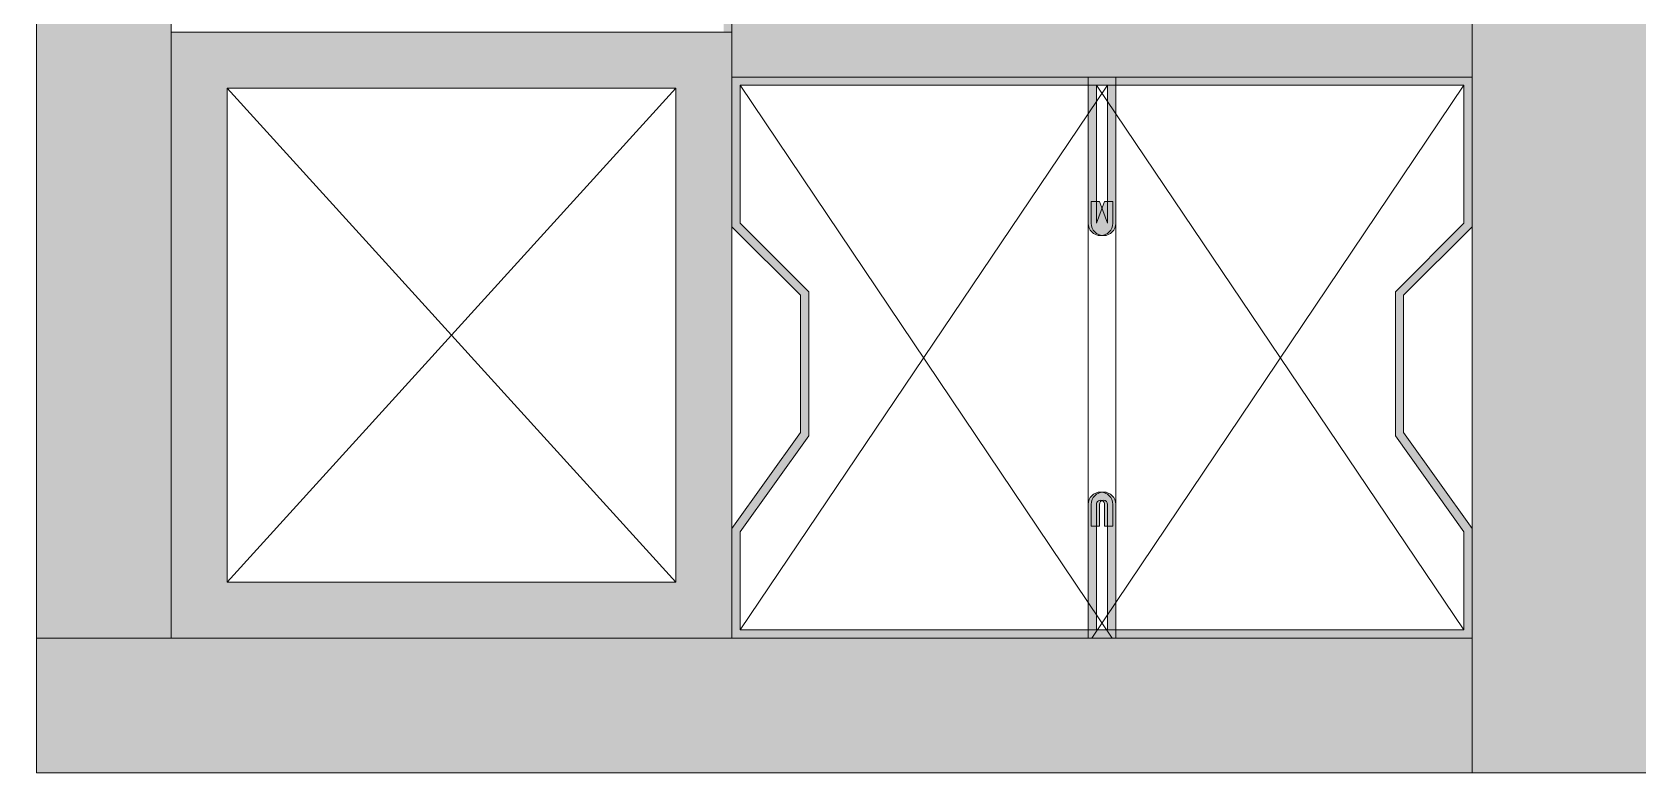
# Model space of a CAD drawing. Header units: inches. Extents: x 4017 to 5703, y -944 to 2840.
# Drawn here: x 4140.93 to 4155.25, y 1244.98 to 1251.58 of the extents above; entities that cross this region are included whole.
import ezdxf

# ---------------------------------------------------------------- set-up
doc = ezdxf.new("R2010")
doc.units = ezdxf.units.IN
doc.header["$MEASUREMENT"] = 0
doc.layers.get('0').update_dxf_attribs({"color": 5})
for name, color, linetype, lineweight in [('1 - optional structure A-VIEW-35', 64, 'Continuous', 9), ('1 - plaster', 1, 'Continuous', 9), ('1 - subStructural - Bearing', 132, 'Continuous', 9)]:
    doc.layers.add(name, color=color, linetype=linetype, lineweight=lineweight)

# ---------------------------------------------------------------- blocks, each defined once
blk = doc.blocks.new('ddddw')
at = {"layer": '1 - optional structure A-VIEW-35'}
h = blk.add_hatch(color=256, dxfattribs=at)
h.dxf.hatch_style = 1
h.paths.add_polyline_path([(-1.100005357874579, 0.6890668561736675), (-1.100005357874579, 5.089079980500173), (-5.100005357874579, 5.089079980500173), (-5.100005357874579, 0.6890668561736675)], flags=16)
h.paths.add_polyline_path([(-5.600005357874579, 0.1890668561736675), (-5.600005357874579, 5.589079980500173), (-0.6000053578745792, 5.589079980500173), (-0.6000053578745792, 0.1890668561736675)])
at = {"layer": '1 - plaster', "true_color": 0xe0a352}
for points in [[(5.999848489560463, 6.789079851010683), (5.999848489560463, 5.589079851017232), (-6.799999512404611, 5.589080469591863), (-6.799999512404611, 6.789080469588953)], [(5.999848489560463, 6.789080958693376), (5.999848489560463, -0.6109579730728001), (7.999848489560463, -0.6109579730728001), (7.999848489560463, 2.3890420269272), (9.999848489560463, 2.3890420269272), (9.999848489560463, 6.789087424676836)], [(-5.639206055609975, -217.6048089331125), (-6.839206062426456, -217.60480812885), (-6.799999512403701, 5.589016265088503), (-5.599999512406612, 5.589016265088503)], [(5.999848489559554, 0.5890416431248013), (5.999848489560463, -0.6109583568704693), (-0.6735058052763634, -0.6109641400198598), (-0.6735058052763634, 0.5890358599772298)]]:
    blk.add_hatch(color=33, dxfattribs=at).paths.add_polyline_path(points)
at = {"layer": '1 - subStructural - Bearing'}
h = blk.add_hatch(color=256, dxfattribs=at)
h.dxf.hatch_style = 1
edge = h.paths.add_edge_path()
edge.add_line((-0.5998370849747516, 4.611288912350574), (-0.5998370644856549, 5.589048894169537))
edge.add_line((-0.599837064485655, 5.589048894169537), (2.823288102840706, 5.589057257482636))
edge.add_line((2.823288102840706, 5.589057257482636), (2.823288089183734, 4.397232382867514))
edge.add_arc((2.713290088223403, 4.397232391969737), 0.1099980009603318, 179.9999952588323, 359.99999525883237, ccw=False)
edge.add_line((2.603292087270347, 4.39723240107196), (2.603292091825097, 4.590418777737796))
edge.add_line((2.603292091825097, 4.590418777737796), (2.676624097012791, 4.590418795942242))
edge.add_line((2.676624097012791, 4.590418795942242), (2.67662407424632, 4.397232382867514))
edge.add_arc((2.713290084810978, 4.397232391969737), 0.03666601056465992, 180.0000142234989, 360.000014223499)
edge.add_line((2.749956095375637, 4.39723240107196), (2.749956093105538, 5.515725272784039))
edge.add_line((2.749956093105538, 5.515725272784039), (-0.52650506385271, 5.515716909463663))
edge.add_line((-0.52650506385271, 5.515716909463663), (-0.5265050615680594, 4.641664037746523))
edge.add_line((-0.5265050615680593, 4.641664037746523), (0.08459493614918745, 3.786124019552517))
edge.add_line((0.08459493614918756, 3.786124019552517), (0.0845949111053413, 2.503173823377438))
edge.add_line((0.08459491110534145, 2.503173823377438), (-0.5265050797797813, 1.892073841587262))
edge.add_line((-0.5265050797797812, 1.892073841587262), (-0.526505091166655, 0.6624157054575335))
edge.add_line((-0.5265050911666549, 0.6624157054575335), (2.749956054397444, 0.6624240324199486))
edge.add_line((2.749956054397444, 0.6624240324199491), (2.749956068054416, 1.892082168542402))
edge.add_line((2.749956068054416, 1.892082168542402), (2.676624062866722, 1.698895773686672))
edge.add_line((2.676624062866722, 1.698895773686672), (2.603292055401653, 1.698895773686672))
edge.add_line((2.603292055401653, 1.698895773686672), (2.603292064503876, 1.892082168542402))
edge.add_arc((2.713290067734306, 1.892082168542402), 0.1099980032304302, 0, 180, ccw=False)
edge.add_line((2.823288070972012, 1.892082168542402), (2.823288061869789, 0.5890920295023534))
edge.add_line((2.823288061869789, 0.5890920295023534), (-0.5998370804200022, 0.5890836843354923))
edge.add_line((-0.5998370804200022, 0.5890836843354919), (-0.5998370826973768, 1.922448912340769))
edge.add_line((-0.5998370826973769, 1.922448912340769), (0.01126290819502185, 2.533548930554389))
edge.add_line((0.01126290819502174, 2.533548930554389), (0.01126291958189555, 3.755748912382842))
edge.add_line((0.0112629195818954, 3.755748912382842), (-0.5998370849747515, 4.611288912350574))
h = blk.add_hatch(color=256, dxfattribs=at)
h.dxf.hatch_style = 1
edge = h.paths.add_edge_path()
edge.add_line((5.999541418975241, 4.611288912350574), (5.999541398486144, 5.589048894169537))
edge.add_line((5.999541398486144, 5.589048894169537), (2.576416231159783, 5.589057257482636))
edge.add_line((2.576416231159783, 5.589057257482636), (2.576416244816755, 4.397232382867514))
edge.add_arc((2.686414245777087, 4.397232391969737), 0.1099980009603318, -179.9999952588324, 4.741167650236639e-06)
edge.add_line((2.796412246730142, 4.39723240107196), (2.796412242175393, 4.590418777737796))
edge.add_line((2.796412242175393, 4.590418777737796), (2.723080236987698, 4.590418795942242))
edge.add_line((2.723080236987698, 4.590418795942242), (2.72308025975417, 4.397232382867514))
edge.add_arc((2.686414249189511, 4.397232391969737), 0.03666601056465992, -180.00001422349897, -1.4223498908449983e-05, ccw=False)
edge.add_line((2.649748238624852, 4.39723240107196), (2.649748240894951, 5.515725272784039))
edge.add_line((2.649748240894951, 5.515725272784039), (5.926209397853199, 5.515716909463663))
edge.add_line((5.926209397853199, 5.515716909463663), (5.926209395568549, 4.641664037746523))
edge.add_line((5.926209395568549, 4.641664037746523), (5.315109397851302, 3.786124019552517))
edge.add_line((5.315109397851302, 3.786124019552517), (5.315109422895148, 2.503173823377438))
edge.add_line((5.315109422895148, 2.503173823377438), (5.926209413780271, 1.892073841587262))
edge.add_line((5.926209413780271, 1.892073841587262), (5.926209425167144, 0.6624157054575335))
edge.add_line((5.926209425167144, 0.6624157054575335), (2.649748279603045, 0.6624240324199495))
edge.add_line((2.649748279603045, 0.6624240324199491), (2.649748265946073, 1.892082168542402))
edge.add_line((2.649748265946073, 1.892082168542402), (2.723080271133767, 1.698895773686672))
edge.add_line((2.723080271133767, 1.698895773686672), (2.796412278598837, 1.698895773686672))
edge.add_line((2.796412278598837, 1.698895773686672), (2.796412269496614, 1.892082168542402))
edge.add_arc((2.686414266266183, 1.892082168542402), 0.1099980032304302, 2.544443745170813e-14, 180)
edge.add_line((2.576416263028477, 1.892082168542402), (2.5764162721307, 0.5890920295023534))
edge.add_line((2.5764162721307, 0.5890920295023534), (5.999541414420491, 0.5890836843354914))
edge.add_line((5.999541414420491, 0.5890836843354919), (5.999541416697866, 1.922448912340769))
edge.add_line((5.999541416697866, 1.922448912340769), (5.388441425805468, 2.533548930554389))
edge.add_line((5.388441425805468, 2.533548930554389), (5.388441414418594, 3.755748912382842))
edge.add_line((5.388441414418594, 3.755748912382842), (5.999541418975241, 4.611288912350574))
at = {"layer": '1 - optional structure A-VIEW-35'}
for points in [[(-5.600006333058445, 0.1890668561736675), (-5.600005357874579, 5.589079980500173), (-0.6000053578745792, 5.589079980500173), (-0.6000063330584453, 0.1890668561736675)], [(-5.100006333058445, 0.6890668561736675), (-5.100005357874579, 5.089079980500173), (-1.100005357874579, 5.089079980500173), (-1.100006333058445, 0.6890668561736675)], [(-5.100006333058445, 0.6890668561736675), (-5.100005357874579, 5.089079980500173), (-1.100005357874579, 5.089079980500173), (-1.100006333058445, 0.6890668561736675)]]:
    blk.add_lwpolyline(points, close=True, dxfattribs=at)
for points in [[(-1.100005574188799, 5.089079996434521), (-5.100006549372665, 0.6890668721152906)], [(-5.100005574188799, 5.089079996434521), (-1.100006549372665, 0.6890668721080146)]]:
    blk.add_lwpolyline(points, dxfattribs=at)
at = {"layer": '1 - plaster'}
for points in [[(5.999848489560463, 6.789095313779399), (5.999848489560463, 5.589095313782309), (-6.800002180401862, 5.58907998048744), (-6.79999684440736, 6.789080958693376), (5.999848489560463, 6.789080958693376)], [(5.999848489560463, 6.789080958693376), (5.999848489560463, -0.6109579730728001), (7.999848489560463, -0.6109579730728001), (7.999848489560463, 2.3890420269272), (9.999848489560463, 2.3890420269272), (9.999848489560463, 6.789087424676836), (5.999848489560463, 6.789080958693376)], [(-6.800020602186123, -217.6158006403784), (-5.600020594418311, -217.5922803313515), (-5.599999512406612, 5.589016265088503), (-6.799999512403701, 5.589016265088503), (-6.800020602186123, -217.6158006403784)], [(5.999861984854761, 0.5890573604992824), (5.999861984854761, -0.6109426394978072), (-0.6001629868487726, -0.6109579727926757), (-0.6001576508542712, 0.5890430054132594), (5.999861984854761, 0.5890573604992824)]]:
    blk.add_lwpolyline(points, dxfattribs=at)
at = {"layer": '1 - subStructural - Bearing'}
for p, q in [((2.79023711724858, 5.589057176726783), (-0.5265083168605997, 0.6624157054575335)), ((2.609467216751909, 5.589057176726783), (5.926212650861089, 0.6624157054575335)), ((2.749952828703499, 0.6624240324199491), (-0.5265082895393789, 5.515716909463663)), ((2.64975150529699, 0.6624240324199491), (5.926212623539868, 5.515716909463663))]:
    blk.add_line(p, q, dxfattribs=at)
for points in [[(-0.5998370849747516, 4.611288912350574), (-0.599837064485655, 5.589048894169537), (2.823288102840706, 5.589057257482636), (2.823288089183734, 4.397232382867514, -0.9999999999999999), (2.603292087270347, 4.39723240107196), (2.603292091825097, 4.590418777737796), (2.676624097012791, 4.590418795942242), (2.67662407424632, 4.397232382867514, 0.9999999999999999), (2.749956095375637, 4.39723240107196), (2.749956093105538, 5.515725272784039), (-0.52650506385271, 5.515716909463663), (-0.5265050615680593, 4.641664037746523), (0.08459493614918756, 3.786124019552517), (0.08459491110534145, 2.503173823377438), (-0.5265050797797812, 1.892073841587262), (-0.5265050911666549, 0.6624157054575335), (2.749956054397444, 0.6624240324199491), (2.749956068054416, 1.892082168542402), (2.676624062866722, 1.698895773686672), (2.603292055401653, 1.698895773686672), (2.603292064503876, 1.892082168542402, -0.9999999999999999), (2.823288070972012, 1.892082168542402), (2.823288061869789, 0.5890920295023534), (-0.5998370804200022, 0.5890836843354919), (-0.5998370826973769, 1.922448912340769), (0.01126290819502174, 2.533548930554389), (0.0112629195818954, 3.755748912382842)], [(5.999541418975241, 4.611288912350574), (5.999541398486144, 5.589048894169537), (2.576416231159783, 5.589057257482636), (2.576416244816755, 4.397232382867514, 0.9999999999999999), (2.796412246730142, 4.39723240107196), (2.796412242175393, 4.590418777737796), (2.723080236987698, 4.590418795942242), (2.72308025975417, 4.397232382867514, -0.9999999999999999), (2.649748238624852, 4.39723240107196), (2.649748240894951, 5.515725272784039), (5.926209397853199, 5.515716909463663), (5.926209395568549, 4.641664037746523), (5.315109397851302, 3.786124019552517), (5.315109422895148, 2.503173823377438), (5.926209413780271, 1.892073841587262), (5.926209425167144, 0.6624157054575335), (2.649748279603045, 0.6624240324199491), (2.649748265946073, 1.892082168542402), (2.723080271133767, 1.698895773686672), (2.796412278598837, 1.698895773686672), (2.796412269496614, 1.892082168542402, 0.9999999999999999), (2.576416263028477, 1.892082168542402), (2.5764162721307, 0.5890920295023534), (5.999541414420491, 0.5890836843354919), (5.999541416697866, 1.922448912340769), (5.388441425805468, 2.533548930554389), (5.388441414418594, 3.755748912382842)]]:
    blk.add_lwpolyline(points, format="xyb", close=True, dxfattribs=at)
for points in [[(2.823288061869789, 5.589048894169537), (-0.599837064485655, 5.589048894169537), (-0.599837064485655, 0.5890488941695367), (2.823288061869789, 0.5890488941695367), (2.823288061869789, 5.589048894169537)], [(2.5764162721307, 5.589048894169537), (5.999541398486144, 5.589048894169537), (5.999541398486144, 0.5890488941695367), (2.5764162721307, 0.5890488941695367), (2.5764162721307, 5.589048894169537)]]:
    blk.add_lwpolyline(points, dxfattribs=at)

msp = doc.modelspace()

# ---------------------------------------------------------------- block references
at = {"xscale": -1, "rotation": 180}
msp.add_blockref('ddddw', (4147.770275341721, 1251.773580772806), dxfattribs=at)

doc.saveas('drawing.dxf')
